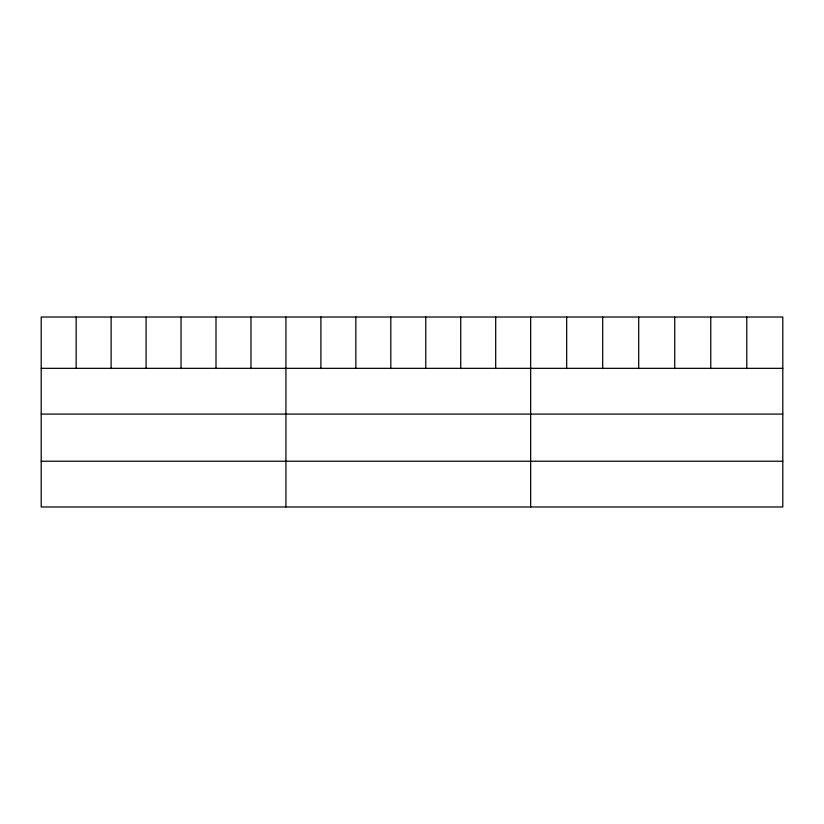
<?xml version="1.0" encoding="UTF-8"?>
<svg xmlns="http://www.w3.org/2000/svg" width="824" height="824" viewBox="0 0 824 824"><rect width="100%" height="100%" fill="white"/><g stroke="black" fill="none" stroke-linecap="round" stroke-linejoin="round"><path stroke-width="1.24" d="M782.8 368.338L782.8 506.976L41.2 506.976L41.2 317.024L782.8 317.024L782.8 368.338L41.2 368.338M41.2 414.091L782.8 414.091M41.2 461.224L782.8 461.224M746.781 317.024L746.781 368.338M710.762 317.024L710.762 368.338M674.743 317.024L674.743 368.338M638.713 317.024L638.713 368.338M602.694 317.024L602.694 368.338M566.675 317.024L566.675 368.338M530.656 317.024L530.656 506.976M495.698 317.024L495.698 368.338M460.729 317.024L460.729 368.338M425.771 317.024L425.771 368.338M390.813 317.024L390.813 368.338M355.855 317.024L355.855 368.338M320.886 317.024L320.886 368.338M285.928 317.024L285.928 506.976M250.97 317.024L250.97 368.338M216.001 317.024L216.001 368.338M181.043 317.024L181.043 368.338M146.085 317.024L146.085 368.338M111.127 317.024L111.127 368.338M76.158 317.024L76.158 368.338"/></g></svg>
